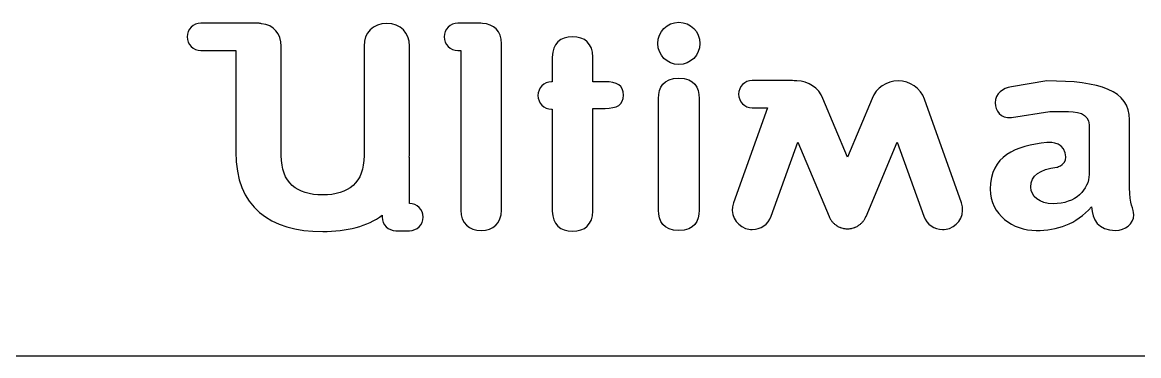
# Model space of a CAD drawing. Header units: millimetres. Extents: x -1134 to -106, y -482 to -94.
# Drawn here: x -1041 to -945.4, y -471.7 to -443.2 of the extents above; entities that cross this region are included whole.
import ezdxf

# ---------------------------------------------------------------- set-up
doc = ezdxf.new("R2010")
doc.units = ezdxf.units.MM
doc.layers.add('CUTS', color=1, linetype='Continuous', true_color=0xff0000)
doc.layers.add('TEXT', color=5, linetype='Continuous', true_color=0x0000ff)

msp = doc.modelspace()

# ---------------------------------------------------------------- linework, layer by layer
at = {"layer": 'CUTS', "color": 1, "lineweight": 25, "true_color": 0xff0000}
msp.add_lwpolyline([(-1090.017, -471.731), (-839.986, -471.731)], dxfattribs=at)
at = {"layer": 'TEXT', "color": 5, "lineweight": 25, "true_color": 0x0000ff}
for points in [[(-1020.814, -443.242), (-1025.729, -443.242)], [(-1001.846, -443.242), (-1003.704, -443.242)], [(-1025.729, -445.583), (-1022.726, -445.583), (-1022.726, -454.272)], [(-1018.826, -454.581), (-1018.826, -445.212)], [(-1011.74, -445.212), (-1011.74, -454.581)], [(-1007.84, -454.272), (-1007.84, -445.212)], [(-1003.704, -445.583), (-1003.439, -445.583), (-1003.439, -459.266)], [(-999.968, -459.266), (-999.968, -444.998)], [(-995.603, -446.139), (-995.603, -448.26), (-995.662, -448.26)], [(-991.085, -448.256), (-992.131, -448.256), (-992.131, -446.139)], [(-975.016, -448.158), (-978.464, -448.158)], [(-953.233, -448.187), (-956.262, -448.685)], [(-992.131, -459.337), (-992.131, -450.539), (-991.085, -450.539)], [(-986.494, -459.266), (-986.494, -449.682), (-986.494, -449.682)], [(-983.022, -449.682), (-983.022, -459.266)], [(-978.464, -450.499), (-977.176, -450.499), (-980.08, -458.627)], [(-968.195, -449.692), (-970.309, -454.721), (-972.422, -449.691)], [(-960.539, -458.626), (-963.711, -449.75)], [(-995.662, -450.601), (-995.603, -450.601), (-995.603, -459.337)], [(-956.262, -451.321), (-952.975, -450.794), (-951.793, -450.794)], [(-946.134, -457.34), (-946.134, -451.513)], [(-949.605, -451.941), (-949.605, -456.198)], [(-976.848, -459.781), (-974.577, -453.424), (-971.89, -459.815)], [(-968.727, -459.814), (-968.72, -459.798), (-968.72, -459.798), (-966.041, -453.425), (-963.77, -459.781)], [(-1007.84, -458.683), (-1007.842, -454.838)], [(-960.539, -458.628), (-960.539, -458.626)], [(-1010.183, -459.698), (-1010.183, -459.853)], [(-1009.013, -461.023), (-1007.84, -461.023)]]:
    msp.add_lwpolyline(points, dxfattribs=at)
for points in [[(-1025.729, -443.242), (-1026.375, -443.242), (-1026.899, -443.766), (-1026.899, -444.412)], [(-1020.521, -443.283), (-1020.615, -443.259), (-1020.712, -443.242), (-1020.814, -443.242)], [(-1018.826, -445.212), (-1018.826, -444.134), (-1019.482, -443.39), (-1020.521, -443.283)], [(-1009.789, -443.262), (-1010.979, -443.262), (-1011.74, -444.048), (-1011.74, -445.212)], [(-1007.84, -445.212), (-1007.84, -444.047), (-1008.601, -443.262), (-1009.789, -443.262)], [(-1003.704, -443.242), (-1004.351, -443.242), (-1004.875, -443.766), (-1004.875, -444.412)], [(-1001.599, -443.269), (-1001.678, -443.252), (-1001.761, -443.242), (-1001.846, -443.242)], [(-999.968, -444.998), (-999.968, -443.897), (-1000.613, -443.31), (-1001.599, -443.269)], [(-986.565, -444.974), (-986.565, -443.976), (-985.757, -443.167), (-984.758, -443.167)], [(-984.758, -443.167), (-983.76, -443.167), (-982.951, -443.976), (-982.951, -444.974)], [(-1026.899, -444.412), (-1026.899, -445.059), (-1026.375, -445.583), (-1025.729, -445.583)], [(-1004.875, -444.412), (-1004.875, -445.059), (-1004.351, -445.583), (-1003.704, -445.583)], [(-993.867, -444.404), (-994.913, -444.404), (-995.603, -444.998), (-995.603, -446.139)], [(-992.131, -446.139), (-992.131, -444.998), (-992.821, -444.404), (-993.867, -444.404)], [(-984.758, -446.781), (-985.757, -446.781), (-986.565, -445.973), (-986.565, -444.974)], [(-982.951, -444.974), (-982.951, -445.973), (-983.76, -446.781), (-984.758, -446.781)], [(-995.662, -448.26), (-996.308, -448.26), (-996.832, -448.784), (-996.832, -449.43)], [(-989.516, -449.397), (-989.516, -448.565), (-990.062, -448.256), (-991.085, -448.256)], [(-986.494, -449.682), (-986.494, -448.755), (-986.114, -447.947), (-984.758, -447.947)], [(-984.758, -447.947), (-983.403, -447.947), (-983.022, -448.755), (-983.022, -449.682)], [(-978.464, -448.158), (-979.11, -448.158), (-979.635, -448.682), (-979.635, -449.328)], [(-974.743, -448.193), (-974.831, -448.172), (-974.922, -448.158), (-975.016, -448.158)], [(-974.654, -448.186), (-974.684, -448.186), (-974.713, -448.192), (-974.743, -448.193)], [(-974.64, -448.186), (-974.645, -448.186), (-974.65, -448.186), (-974.654, -448.186)], [(-972.422, -449.691), (-972.772, -448.792), (-973.654, -448.193), (-974.64, -448.186)], [(-965.97, -448.185), (-966.96, -448.189), (-967.846, -448.79), (-968.195, -449.692)], [(-965.963, -448.185), (-965.966, -448.185), (-965.968, -448.185), (-965.97, -448.185)], [(-963.711, -449.75), (-964.045, -448.815), (-964.951, -448.185), (-965.963, -448.185)], [(-946.134, -451.513), (-946.134, -449.016), (-948.652, -448.187), (-953.233, -448.187)], [(-996.832, -449.43), (-996.832, -450.077), (-996.308, -450.601), (-995.662, -450.601)], [(-991.085, -450.539), (-990.062, -450.539), (-989.516, -450.229), (-989.516, -449.397)], [(-979.635, -449.328), (-979.635, -449.975), (-979.11, -450.499), (-978.464, -450.499)], [(-956.262, -448.685), (-956.984, -448.834), (-957.647, -449.226), (-957.647, -450.069)], [(-957.647, -450.069), (-957.647, -450.716), (-957.188, -451.458), (-956.262, -451.321)], [(-951.793, -450.794), (-950.627, -450.794), (-949.605, -450.943), (-949.605, -451.941)], [(-951.642, -454.34), (-951.92, -453.302), (-953.22, -453.464), (-953.22, -453.464)], [(-1022.726, -454.272), (-1022.726, -458.979), (-1019.824, -461.096), (-1015.283, -461.096)], [(-1007.857, -454.695), (-1007.851, -454.554), (-1007.84, -454.418), (-1007.84, -454.272)], [(-953.22, -453.464), (-955.883, -453.773), (-958.071, -454.581), (-958.071, -457.458)], [(-952.364, -455.58), (-952.364, -455.58), (-951.364, -455.38), (-951.642, -454.34)], [(-1015.283, -457.958), (-1017.518, -457.958), (-1018.826, -456.912), (-1018.826, -454.581)], [(-1011.74, -454.581), (-1011.74, -456.912), (-1013.048, -457.958), (-1015.283, -457.958)], [(-1007.842, -454.838), (-1007.842, -454.789), (-1007.851, -454.743), (-1007.857, -454.695)], [(-954.599, -457.292), (-954.599, -456.246), (-953.814, -455.793), (-952.364, -455.58)], [(-949.605, -456.198), (-949.605, -457.482), (-950.771, -458.718), (-952.673, -458.718)], [(-958.071, -457.458), (-958.071, -459.646), (-956.121, -461.001), (-954.147, -461.001)], [(-952.673, -458.718), (-953.861, -458.718), (-954.599, -458.077), (-954.599, -457.292)], [(-945.777, -459.67), (-945.777, -459.123), (-946.134, -458.789), (-946.134, -457.34)], [(-1006.669, -459.853), (-1006.669, -459.207), (-1007.193, -458.683), (-1007.84, -458.683)], [(-980.08, -458.627), (-980.399, -459.519), (-979.934, -460.501), (-979.042, -460.82)], [(-961.577, -460.82), (-960.685, -460.502), (-960.22, -459.52), (-960.539, -458.628)], [(-954.147, -461.001), (-952.316, -461.001), (-950.746, -460.479), (-949.391, -458.98)], [(-949.391, -458.98), (-949.343, -460.051), (-948.844, -461.001), (-947.347, -461.001)], [(-1015.283, -461.096), (-1013.192, -461.096), (-1011.455, -460.641), (-1010.183, -459.698)], [(-1010.183, -459.853), (-1010.183, -460.499), (-1009.659, -461.023), (-1009.013, -461.023)], [(-1007.84, -461.023), (-1007.193, -461.023), (-1006.669, -460.499), (-1006.669, -459.853)], [(-1003.439, -459.266), (-1003.439, -460.407), (-1002.749, -461.001), (-1001.703, -461.001)], [(-1001.703, -461.001), (-1000.657, -461.001), (-999.968, -460.407), (-999.968, -459.266)], [(-995.603, -459.337), (-995.603, -460.478), (-994.913, -461.073), (-993.867, -461.073)], [(-993.867, -461.073), (-992.821, -461.073), (-992.131, -460.478), (-992.131, -459.337)], [(-984.758, -461.001), (-986.114, -461.001), (-986.494, -460.193), (-986.494, -459.266)], [(-983.022, -459.266), (-983.022, -460.193), (-983.403, -461.001), (-984.758, -461.001)], [(-978.464, -460.92), (-977.76, -460.92), (-977.099, -460.484), (-976.848, -459.781)], [(-971.89, -459.815), (-971.852, -459.907), (-971.805, -459.991), (-971.753, -460.072)], [(-971.753, -460.072), (-971.74, -460.093), (-971.725, -460.111), (-971.711, -460.131)], [(-971.711, -460.131), (-971.666, -460.195), (-971.618, -460.255), (-971.566, -460.311)], [(-969.05, -460.311), (-968.999, -460.256), (-968.952, -460.197), (-968.909, -460.134)], [(-968.909, -460.134), (-968.894, -460.113), (-968.877, -460.093), (-968.863, -460.071)], [(-968.863, -460.071), (-968.812, -459.99), (-968.765, -459.905), (-968.727, -459.814)], [(-963.77, -459.781), (-963.519, -460.482), (-962.859, -460.92), (-962.155, -460.92)], [(-947.347, -461.001), (-946.514, -461.001), (-945.777, -460.455), (-945.777, -459.67)], [(-979.042, -460.82), (-978.851, -460.889), (-978.656, -460.92), (-978.464, -460.92)], [(-971.566, -460.311), (-971.545, -460.334), (-971.523, -460.357), (-971.501, -460.378)], [(-971.501, -460.378), (-971.444, -460.433), (-971.383, -460.484), (-971.319, -460.531)], [(-971.319, -460.531), (-971.3, -460.545), (-971.283, -460.56), (-971.264, -460.573)], [(-971.264, -460.573), (-971.179, -460.63), (-971.089, -460.678), (-970.996, -460.719)], [(-970.996, -460.719), (-970.988, -460.722), (-970.982, -460.727), (-970.974, -460.731)], [(-970.974, -460.731), (-970.957, -460.738), (-970.939, -460.74), (-970.921, -460.747)], [(-970.921, -460.747), (-970.848, -460.775), (-970.774, -460.798), (-970.697, -460.815)], [(-970.697, -460.815), (-970.667, -460.823), (-970.636, -460.831), (-970.605, -460.836)], [(-970.605, -460.836), (-970.509, -460.853), (-970.412, -460.865), (-970.314, -460.865)], [(-970.314, -460.865), (-970.312, -460.865), (-970.311, -460.865), (-970.31, -460.865)], [(-970.308, -460.865), (-970.306, -460.865), (-970.305, -460.865), (-970.303, -460.865)], [(-970.303, -460.865), (-970.205, -460.865), (-970.108, -460.853), (-970.012, -460.836)], [(-970.012, -460.836), (-969.981, -460.831), (-969.951, -460.823), (-969.919, -460.815)], [(-969.919, -460.815), (-969.843, -460.797), (-969.769, -460.775), (-969.697, -460.747)], [(-969.697, -460.747), (-969.679, -460.74), (-969.661, -460.738), (-969.643, -460.731)], [(-969.643, -460.731), (-969.636, -460.727), (-969.629, -460.722), (-969.621, -460.718)], [(-969.621, -460.718), (-969.528, -460.678), (-969.438, -460.63), (-969.354, -460.573)], [(-969.354, -460.573), (-969.334, -460.56), (-969.316, -460.544), (-969.297, -460.53)], [(-969.297, -460.53), (-969.234, -460.484), (-969.174, -460.434), (-969.117, -460.379)], [(-969.117, -460.379), (-969.094, -460.357), (-969.072, -460.334), (-969.05, -460.311)], [(-962.155, -460.92), (-961.963, -460.92), (-961.768, -460.888), (-961.577, -460.82)]]:
    msp.add_open_spline(points, degree=3, dxfattribs=at)

doc.saveas('drawing.dxf')
